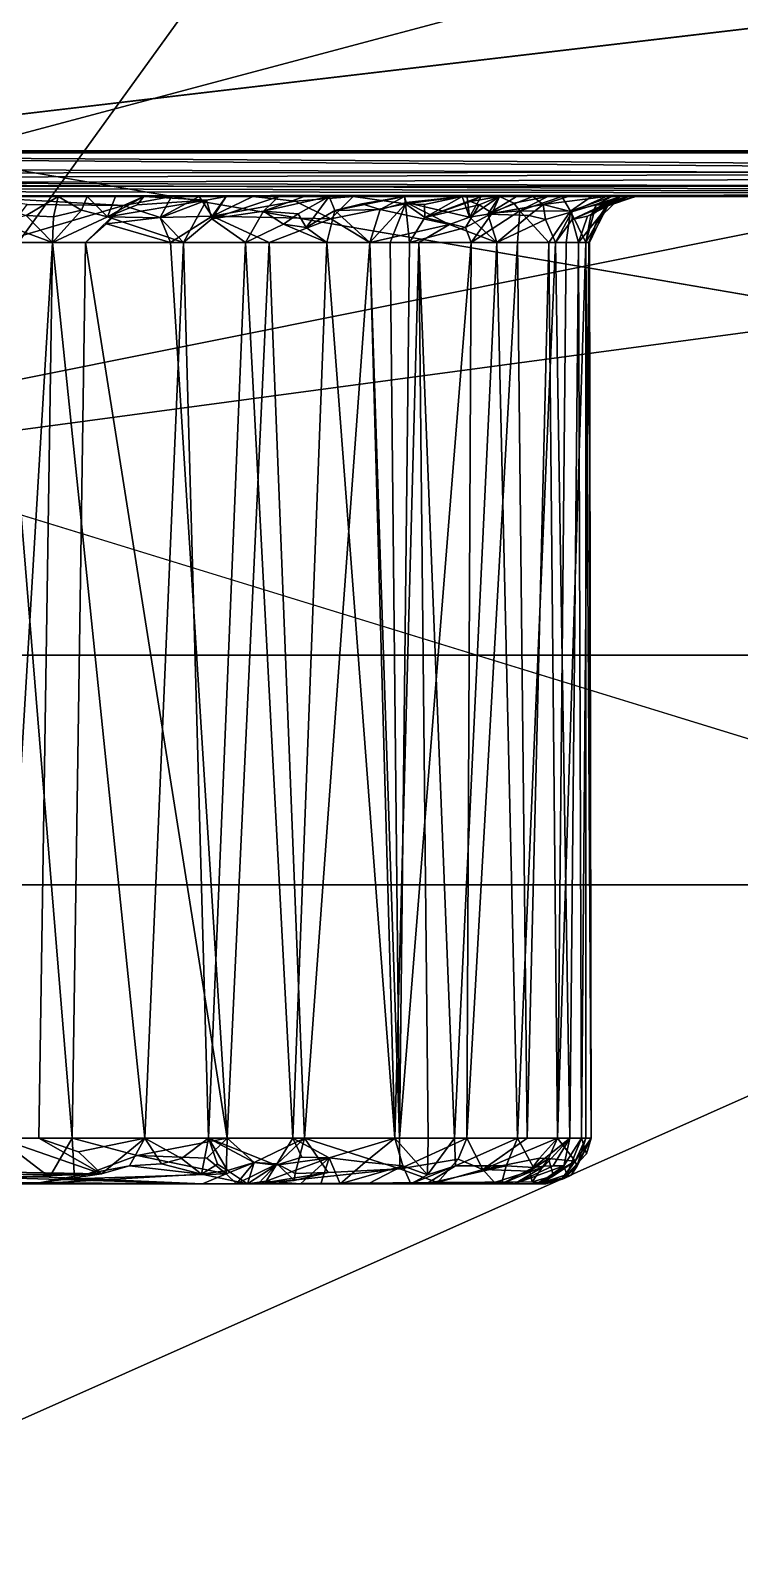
# Model space of a CAD drawing. Extents: x -30 to 83, y -53 to 60.
# Drawn here: x 16.06 to 19.15, y -10.93 to -4.28 of the extents above; entities that cross this region are included whole.
import ezdxf

# ---------------------------------------------------------------- set-up
doc = ezdxf.new("R2010")
doc.units = 0
doc.header["$MEASUREMENT"] = 0

msp = doc.modelspace()

# ---------------------------------------------------------------- linework, layer by layer
for points in [[(63.169998, -40), (-9.17, -40), (63.169998, 60)], [(-9.17, 60), (63.169998, 60), (-9.17, -40)], [(-7.187, 58, 2), (-7.187, -40, 2), (61.187, -40, 2)], [(61.187, 58, 2), (-7.187, 58, 2), (61.187, -40, 2)], [(2.69901, 1.776681, 54.30022), (25, 17.190451, 54.30022), (9.932811, -4.822289, 54.300491)], [(10.648721, -4.802359, 54.30022), (9.932811, -4.822289, 54.300491), (25, 17.190451, 54.30022)], [(25.00099, 1.776681, 54.30022), (10.648721, -4.802359, 54.30022), (25, 17.190451, 54.30022)], [(25.003, 1.777, 53.998001), (2.697, -0.973, 53.998001), (9.813, -4.804, 53.998001)], [(25.000391, 1.782931, 66.700218), (2.69901, 1.776681, 66.700218), (10.09194, -4.802359, 66.700218)], [(9.813, -4.804, 53.998001), (9.932, -4.824, 53.998001), (25.003, 1.777, 53.998001)], [(9.932, -4.824, 53.998001), (10.648, -4.804, 53.998001), (25.003, 1.777, 53.998001)], [(25.18186, 1.468151, 66.700218), (25.000391, 1.782931, 66.700218), (10.09194, -4.802359, 66.700218)], [(25.153999, 1.498, 53.998001), (25.003, 1.777, 53.998001), (10.648, -4.804, 53.998001)], [(25.00099, 1.776681, 54.30022), (25.152121, 1.498181, 54.30022), (10.648721, -4.802359, 54.30022)], [(25.18186, 1.468151, 66.700218), (10.09194, -4.802359, 66.700218), (25.109131, -0.734559, 66.700157)], [(25.153999, 1.498, 53.998001), (10.648, -4.804, 53.998001), (25.177, -0.679, 53.998001)], [(25.152121, 1.498181, 54.30022), (25.17527, -0.678509, 54.30022), (10.648721, -4.802359, 54.30022)], [(25.007999, -0.973, 53.998001), (25.177, -0.679, 53.998001), (10.648, -4.804, 53.998001)], [(25.00598, -0.972799, 54.3004), (10.648721, -4.802359, 54.30022), (25.17527, -0.678509, 54.30022)], [(25.03886, -0.842209, 66.700172), (25.109131, -0.734559, 66.700157), (10.09194, -4.802359, 66.700218)], [(25.00388, -0.972529, 66.700172), (25.03886, -0.842209, 66.700172), (10.09194, -4.802359, 66.700218)], [(10.09194, -4.802359, 66.700218), (25, -4.803139, 66.700218), (25.00388, -0.972529, 66.700172)], [(25.007999, -0.973, 53.998001), (10.648, -4.804, 53.998001), (25.002001, -4.804, 53.998001)], [(10.648721, -4.802359, 54.30022), (25.00598, -0.972799, 54.3004), (25, -4.803139, 54.30022)], [(-30, -1, 38), (30, -1, 38), (-30, -17, 38)], [(30, -17, 38), (-30, -17, 38), (30, -1, 38)], [(-30, -2.998, 52.002998), (30, -2.998, 52.002998), (-4.003, -6.998, 52.002998)], [(30, -2.998, 39.998001), (-30, -2.998, 39.998001), (-30, -15.003, 39.998001)], [(-30, -15.003, 39.998001), (30, -15.003, 39.998001), (30, -2.998, 39.998001)], [(30, -6.998, 52.002998), (-4.003, -6.998, 52.002998), (30, -2.998, 52.002998)], [(75, -3, 52), (5, -3, 52), (21.252998, -7.997999, 52)], [(5, -15, 40), (5, -3, 40), (75, -15, 40)], [(75, -3, 40), (75, -15, 40), (5, -3, 40)], [(9.998001, -7.997999, 52), (21.252998, -7.997999, 52), (5, -3, 52)], [(8.699983, -6.998, 54), (25.002001, -4.81112, 54), (11.79632, -4.81112, 54)], [(25.002001, -4.81112, 54), (8.699983, -6.998, 54), (30, -6.998, 54)], [(10.718921, -4.872589, 66.686813), (25, -4.909649, 66.667877), (10.09194, -4.802359, 66.700218)], [(25, -4.803139, 66.700218), (10.09194, -4.802359, 66.700218), (25, -4.909649, 66.667877)], [(10.648, -4.804, 53.998001), (11.79632, -4.81112, 54), (25.002001, -4.804, 53.998001)], [(25, -4.803139, 54.30022), (25, -4.891629, 54.325039), (10.648721, -4.802359, 54.30022)], [(10.92111, -4.902669, 54.327591), (10.648721, -4.802359, 54.30022), (25, -4.891629, 54.325039)], [(25.002001, -4.81112, 54), (25.002001, -4.804, 53.998001), (11.79632, -4.81112, 54)], [(10.91545, -4.955079, 66.628662), (25, -4.909649, 66.667877), (10.718921, -4.872589, 66.686813)], [(25, -4.960109, 66.621582), (25, -4.909649, 66.667877), (10.91545, -4.955079, 66.628662)], [(10.91827, -4.930999, 54.347172), (10.92111, -4.902669, 54.327591), (25, -4.891629, 54.325039)], [(25, -4.891629, 54.325039), (25, -4.970179, 54.393269), (10.91827, -4.930999, 54.347172)], [(10.912601, -4.975929, 66.590553), (25, -4.991959, 66.560593), (10.91545, -4.955079, 66.628662)], [(10.912601, -4.975929, 66.590553), (11.17979, -5.002289, 66.400269), (25, -4.991959, 66.560593)], [(25, -4.960109, 66.621582), (10.91545, -4.955079, 66.628662), (25, -4.991959, 66.560593)], [(25, -4.970179, 54.393269), (25, -4.993959, 54.44606), (10.91827, -4.930999, 54.347172)], [(10.91827, -4.930999, 54.347172), (25, -4.993959, 54.44606), (11.05017, -5.001629, 54.545769)], [(25, -5.002289, 54.49865), (11.05017, -5.001629, 54.545769), (25, -4.993959, 54.44606)], [(11.43394, -5.002299, 54.71442), (11.05017, -5.001629, 54.545769), (25, -5.002289, 54.49865)], [(11.17979, -5.002289, 66.400269), (12.16431, -5.002299, 65.8806), (25, -4.991959, 66.560593)], [(11.68321, -5.002299, 54.838909), (11.43394, -5.002299, 54.71442), (25, -5.002289, 54.49865)], [(25, -5.002289, 54.49865), (11.922271, -5.002739, 54.981918), (11.68321, -5.002299, 54.838909)], [(12.161981, -5.002509, 55.12347), (11.922271, -5.002739, 54.981918), (25, -5.002289, 54.49865)], [(12.161981, -5.002509, 55.12347), (25, -5.002289, 54.49865), (12.395241, -5.002299, 55.275742)], [(12.16431, -5.002299, 65.8806), (12.5072, -5.002299, 65.641792), (25, -4.991959, 66.560593)], [(12.395241, -5.002299, 55.275742), (25, -5.002289, 54.49865), (12.613641, -5.002739, 55.448681)], [(25, -5.002289, 66.501793), (25, -4.991959, 66.560593), (12.5072, -5.002299, 65.641792)], [(12.5072, -5.002299, 65.641792), (12.83286, -5.002509, 65.380203), (25, -5.002289, 66.501793)], [(12.613641, -5.002739, 55.448681), (25, -5.002289, 54.49865), (13.0443, -5.002299, 55.801601)], [(12.83286, -5.002509, 65.380203), (13.0443, -5.002299, 65.198837), (25, -5.002289, 66.501793)], [(13.0443, -5.002299, 65.198837), (13.241651, -5.002509, 65.002243), (25, -5.002289, 66.501793)], [(13.0443, -5.002299, 55.801601), (25, -5.002289, 54.49865), (13.42984, -5.002739, 56.203339)], [(13.241651, -5.002509, 65.002243), (13.61602, -5.002509, 64.590149), (25, -5.002289, 66.501793)], [(13.42984, -5.002739, 56.203339), (25, -5.002289, 54.49865), (13.78565, -5.002739, 56.631012)], [(25, -5.002289, 66.501793), (13.61602, -5.002509, 64.590149), (16.17853, -5.002289, 63.375412)], [(15.8, -5.002379, 63.395981), (16.17853, -5.002289, 63.375412), (13.61602, -5.002509, 64.590149)], [(13.78565, -5.002739, 56.631012), (25, -5.002289, 54.49865), (14.02598, -5.002739, 56.971882)], [(14.02598, -5.002739, 56.971882), (25, -5.002289, 54.49865), (14.11054, -5.002299, 57.083199)], [(15.8, -5.003439, 57.6185), (14.11054, -5.002299, 57.083199), (25, -5.002289, 54.49865)], [(25, -5.002289, 54.49865), (16.550581, -5.002289, 57.699039), (15.8, -5.003439, 57.6185)], [(15.8, -5.003439, 57.6185), (16.550581, -5.002289, 57.699039), (16.46216, -5.040599, 57.79517)], [(15.8, -5.002379, 63.395981), (16.038801, -5.083869, 63.229721), (16.17853, -5.002289, 63.375412)], [(16.46216, -5.040599, 57.79517), (16.043001, -5.036729, 57.722721), (15.8, -5.003439, 57.6185)], [(16.46216, -5.040599, 57.79517), (15.91777, -5.202229, 57.802792), (16.043001, -5.036729, 57.722721)], [(16.29751, -5.202229, 57.848251), (15.91777, -5.202229, 57.802792), (16.46216, -5.040599, 57.79517)], [(16.15724, -5.089469, 63.213711), (16.17853, -5.002289, 63.375412), (16.038801, -5.083869, 63.229721)], [(16.17853, -5.002289, 63.375412), (16.15724, -5.089469, 63.213711), (16.279079, -5.061199, 63.217239)], [(16.17853, -5.002289, 63.375412), (16.303581, -5.002289, 63.356159), (25, -5.002289, 66.501793)], [(16.279079, -5.061199, 63.217239), (16.303581, -5.002289, 63.356159), (16.17853, -5.002289, 63.375412)], [(16.279079, -5.061199, 63.217239), (16.39253, -5.089969, 63.17297), (16.303581, -5.002289, 63.356159)], [(16.388651, -5.120799, 57.84499), (16.29751, -5.202229, 57.848251), (16.46216, -5.040599, 57.79517)], [(25, -5.002289, 66.501793), (16.303581, -5.002289, 63.356159), (16.42767, -5.002289, 63.331482)], [(16.42767, -5.002289, 63.331482), (16.303581, -5.002289, 63.356159), (16.39253, -5.089969, 63.17297)], [(16.622511, -5.093479, 57.891552), (16.388651, -5.120799, 57.84499), (16.46216, -5.040599, 57.79517)], [(16.39253, -5.089969, 63.17297), (16.521721, -5.037319, 63.19371), (16.550581, -5.002289, 63.301399)], [(16.550581, -5.002289, 63.301399), (16.42767, -5.002289, 63.331482), (16.39253, -5.089969, 63.17297)], [(16.39253, -5.089969, 63.17297), (16.621641, -5.094079, 63.106129), (16.82353, -5.018059, 63.132401)], [(16.39253, -5.089969, 63.17297), (16.82353, -5.018059, 63.132401), (16.521721, -5.037319, 63.19371)], [(25, -5.002289, 66.501793), (16.42767, -5.002289, 63.331482), (16.550581, -5.002289, 63.301399)], [(16.46216, -5.040599, 57.79517), (16.67205, -5.002289, 57.73444), (16.622511, -5.093479, 57.891552)], [(16.67205, -5.002289, 57.73444), (16.46216, -5.040599, 57.79517), (16.550581, -5.002289, 57.699039)], [(16.521721, -5.037319, 63.19371), (16.82353, -5.018059, 63.132401), (16.550581, -5.002289, 63.301399)], [(16.550581, -5.002289, 63.301399), (16.909781, -5.002289, 63.17947), (25, -5.002289, 66.501793)], [(16.67205, -5.002289, 57.73444), (16.550581, -5.002289, 57.699039), (25, -5.002289, 54.49865)], [(16.909781, -5.002289, 63.17947), (16.550581, -5.002289, 63.301399), (16.82353, -5.018059, 63.132401)], [(16.621641, -5.094079, 63.106129), (16.72345, -5.202229, 63.037392), (16.82353, -5.018059, 63.132401)], [(16.791861, -5.002289, 57.775108), (16.849291, -5.086589, 57.967022), (16.622511, -5.093479, 57.891552)], [(16.791861, -5.002289, 57.775108), (16.622511, -5.093479, 57.891552), (16.67205, -5.002289, 57.73444)], [(16.791861, -5.002289, 57.775108), (16.67205, -5.002289, 57.73444), (25, -5.002289, 54.49865)], [(16.72345, -5.202229, 63.037392), (16.846741, -5.098569, 63.027279), (16.82353, -5.018059, 63.132401)], [(25, -5.002289, 54.49865), (16.909781, -5.002289, 57.820969), (16.791861, -5.002289, 57.775108)], [(16.791861, -5.002289, 57.775108), (16.909781, -5.002289, 57.820969), (16.849291, -5.086589, 57.967022)], [(16.82353, -5.018059, 63.132401), (16.846741, -5.098569, 63.027279), (16.909781, -5.002289, 63.17947)], [(17.073101, -5.065409, 62.945831), (17.139071, -5.002289, 63.072552), (16.846741, -5.098569, 63.027279)], [(17.139071, -5.002289, 63.072552), (16.909781, -5.002289, 63.17947), (16.846741, -5.098569, 63.027279)], [(17.025591, -5.002289, 57.871929), (17.21047, -5.022659, 58.05722), (16.849291, -5.086589, 57.967022)], [(17.025591, -5.002289, 57.871929), (16.849291, -5.086589, 57.967022), (16.909781, -5.002289, 57.820969)], [(17.21047, -5.022659, 58.05722), (17.36648, -5.098249, 58.263062), (16.849291, -5.086589, 57.967022)], [(17.025591, -5.002289, 57.871929), (16.909781, -5.002289, 57.820969), (25, -5.002289, 54.49865)], [(16.909781, -5.002289, 63.17947), (17.139071, -5.002289, 63.072552), (25, -5.002289, 66.501793)], [(25, -5.002289, 54.49865), (17.463371, -5.002289, 58.12468), (17.025591, -5.002289, 57.871929)], [(17.025591, -5.002289, 57.871929), (17.463371, -5.002289, 58.12468), (17.21047, -5.022659, 58.05722)], [(17.35817, -5.002289, 62.94606), (17.25, -5.002289, 63.011688), (17.073101, -5.065409, 62.945831)], [(17.073101, -5.065409, 62.945831), (17.223381, -5.076619, 62.845879), (17.35817, -5.002289, 62.94606)], [(17.139071, -5.002289, 63.072552), (17.073101, -5.065409, 62.945831), (17.25, -5.002289, 63.011688)], [(25, -5.002289, 66.501793), (17.139071, -5.002289, 63.072552), (17.25, -5.002289, 63.011688)], [(17.21047, -5.022659, 58.05722), (17.463371, -5.002289, 58.12468), (17.36648, -5.098249, 58.263062)], [(17.223381, -5.076619, 62.845879), (17.257931, -5.136379, 62.788712), (17.35817, -5.002289, 62.94606)], [(17.25, -5.002289, 63.011688), (17.35817, -5.002289, 62.94606), (25, -5.002289, 66.501793)], [(17.38311, -5.062349, 62.761131), (17.35817, -5.002289, 62.94606), (17.257931, -5.136379, 62.788712)], [(25, -5.002289, 66.501793), (17.35817, -5.002289, 62.94606), (17.686981, -5.002289, 62.699841)], [(17.35817, -5.002289, 62.94606), (17.38311, -5.062349, 62.761131), (17.686981, -5.002289, 62.699841)], [(17.36648, -5.098249, 58.263062), (17.463371, -5.002289, 58.12468), (17.6917, -5.033829, 58.435791)], [(17.6917, -5.033829, 58.435791), (17.53553, -5.202229, 58.4319), (17.36648, -5.098249, 58.263062)], [(17.50086, -5.034069, 62.716831), (17.686981, -5.002289, 62.699841), (17.38311, -5.062349, 62.761131)], [(17.38311, -5.062349, 62.761131), (17.58024, -5.058279, 62.62183), (17.50086, -5.034069, 62.716831)], [(25, -5.002289, 54.49865), (17.686981, -5.002289, 58.300602), (17.463371, -5.002289, 58.12468)], [(17.6917, -5.033829, 58.435791), (17.463371, -5.002289, 58.12468), (17.686981, -5.002289, 58.300602)], [(17.58024, -5.058279, 62.62183), (17.686981, -5.002289, 62.699841), (17.50086, -5.034069, 62.716831)], [(17.6917, -5.033829, 58.435791), (17.62409, -5.202229, 58.509571), (17.53553, -5.202229, 58.4319)], [(17.58024, -5.058279, 62.62183), (17.693611, -5.028469, 62.56673), (17.686981, -5.002289, 62.699841)], [(17.58024, -5.058279, 62.62183), (17.88307, -5.122879, 62.248119), (17.693611, -5.028469, 62.56673)], [(17.62409, -5.202229, 58.509571), (17.6917, -5.033829, 58.435791), (17.70919, -5.202229, 58.59103)], [(25, -5.002289, 66.501793), (17.686981, -5.002289, 62.699841), (17.938101, -5.002289, 62.459431)], [(25, -5.002289, 54.49865), (17.938101, -5.002289, 58.541012), (17.686981, -5.002289, 58.300602)], [(17.686981, -5.002289, 62.699841), (17.693611, -5.028469, 62.56673), (17.938101, -5.002289, 62.459431)], [(17.938101, -5.002289, 58.541012), (17.6917, -5.033829, 58.435791), (17.686981, -5.002289, 58.300602)], [(17.938101, -5.002289, 58.541012), (17.77474, -5.036009, 58.525478), (17.6917, -5.033829, 58.435791)], [(17.775171, -5.093219, 58.609341), (17.70919, -5.202229, 58.59103), (17.6917, -5.033829, 58.435791)], [(17.77474, -5.036009, 58.525478), (17.775171, -5.093219, 58.609341), (17.6917, -5.033829, 58.435791)], [(17.938101, -5.002289, 62.459431), (17.693611, -5.028469, 62.56673), (17.970701, -5.091439, 62.165859)], [(17.693611, -5.028469, 62.56673), (17.88307, -5.122879, 62.248119), (17.970701, -5.091439, 62.165859)], [(17.775171, -5.093219, 58.609341), (17.77474, -5.036009, 58.525478), (17.938101, -5.002289, 58.541012)], [(17.938101, -5.002289, 58.541012), (18.02153, -5.002289, 58.636139), (17.775171, -5.093219, 58.609341)], [(17.975121, -5.022759, 58.715302), (17.775171, -5.093219, 58.609341), (18.02153, -5.002289, 58.636139)], [(18.01227, -5.037319, 58.802681), (17.775171, -5.093219, 58.609341), (17.975121, -5.022759, 58.715302)], [(17.952721, -5.136379, 58.848381), (17.775171, -5.093219, 58.609341), (18.01227, -5.037319, 58.802681)], [(17.938101, -5.002289, 62.459431), (18.02153, -5.002289, 62.3643), (25, -5.002289, 66.501793)], [(18.02153, -5.002289, 58.636139), (17.938101, -5.002289, 58.541012), (25, -5.002289, 54.49865)], [(17.970701, -5.091439, 62.165859), (17.96072, -5.003909, 62.395119), (17.938101, -5.002289, 62.459431)], [(17.938101, -5.002289, 62.459431), (17.96072, -5.003909, 62.395119), (18.02153, -5.002289, 62.3643)], [(18.01227, -5.037319, 58.802681), (18.06856, -5.073709, 58.948261), (17.952721, -5.136379, 58.848381)], [(17.96072, -5.003909, 62.395119), (17.970701, -5.091439, 62.165859), (18.02153, -5.002289, 62.3643)], [(17.970701, -5.091439, 62.165859), (18.049431, -5.078019, 62.075279), (18.100719, -5.002289, 62.265629)], [(18.100719, -5.002289, 62.265629), (18.02153, -5.002289, 62.3643), (17.970701, -5.091439, 62.165859)], [(17.975121, -5.022759, 58.715302), (18.100719, -5.002289, 58.73481), (18.01227, -5.037319, 58.802681)], [(18.100719, -5.002289, 58.73481), (17.975121, -5.022759, 58.715302), (18.02153, -5.002289, 58.636139)], [(18.100719, -5.002289, 58.73481), (18.06856, -5.073709, 58.948261), (18.01227, -5.037319, 58.802681)], [(25, -5.002289, 54.49865), (18.100719, -5.002289, 58.73481), (18.02153, -5.002289, 58.636139)], [(25, -5.002289, 66.501793), (18.02153, -5.002289, 62.3643), (18.100719, -5.002289, 62.265629)], [(18.049431, -5.078019, 62.075279), (18.290791, -5.036639, 61.76289), (18.245831, -5.002289, 62.058392)], [(18.245831, -5.002289, 62.058392), (18.175541, -5.002289, 62.163589), (18.049431, -5.078019, 62.075279)], [(18.049431, -5.078019, 62.075279), (18.175541, -5.002289, 62.163589), (18.100719, -5.002289, 62.265629)], [(18.290791, -5.036639, 61.76289), (18.049431, -5.078019, 62.075279), (18.230341, -5.083869, 61.765381)], [(18.06856, -5.073709, 58.948261), (18.100719, -5.002289, 58.73481), (18.16394, -5.030719, 58.994228)], [(18.16394, -5.030719, 58.994228), (18.18932, -5.064149, 59.120739), (18.06856, -5.073709, 58.948261)], [(25, -5.002289, 66.501793), (18.100719, -5.002289, 62.265629), (18.175541, -5.002289, 62.163589)], [(18.31147, -5.002289, 59.05022), (18.100719, -5.002289, 58.73481), (25, -5.002289, 54.49865)], [(18.31147, -5.002289, 59.05022), (18.16394, -5.030719, 58.994228), (18.100719, -5.002289, 58.73481)], [(18.18932, -5.064149, 59.120739), (18.16394, -5.030719, 58.994228), (18.31147, -5.002289, 59.05022)], [(18.245831, -5.002289, 62.058392), (25, -5.002289, 66.501793), (18.175541, -5.002289, 62.163589)], [(18.37233, -5.002289, 59.161152), (18.41024, -5.065379, 59.614231), (18.18932, -5.064149, 59.120739)], [(18.37233, -5.002289, 59.161152), (18.18932, -5.064149, 59.120739), (18.31147, -5.002289, 59.05022)], [(18.30113, -5.101579, 61.60062), (18.290791, -5.036639, 61.76289), (18.230341, -5.083869, 61.765381)], [(18.245831, -5.002289, 62.058392), (18.400311, -5.002289, 61.782551), (25, -5.002289, 66.501793)], [(18.245831, -5.002289, 62.058392), (18.290791, -5.036639, 61.76289), (18.400311, -5.002289, 61.782551)], [(18.41601, -5.068799, 61.356491), (18.565781, -5.002289, 61.372269), (18.290791, -5.036639, 61.76289)], [(18.400311, -5.002289, 61.782551), (18.290791, -5.036639, 61.76289), (18.565781, -5.002289, 61.372269)], [(18.30113, -5.101579, 61.60062), (18.41601, -5.068799, 61.356491), (18.290791, -5.036639, 61.76289)], [(18.37233, -5.002289, 59.161152), (18.31147, -5.002289, 59.05022), (25, -5.002289, 54.49865)], [(25, -5.002289, 54.49865), (18.50218, -5.002289, 59.449402), (18.37233, -5.002289, 59.161152)], [(18.37233, -5.002289, 59.161152), (18.50218, -5.002289, 59.449402), (18.41024, -5.065379, 59.614231)], [(25, -5.002289, 66.501793), (18.400311, -5.002289, 61.782551), (18.565781, -5.002289, 61.372269)], [(18.522409, -5.037319, 59.896679), (18.41024, -5.065379, 59.614231), (18.591, -5.002289, 59.719631)], [(18.591, -5.002289, 59.719631), (18.41024, -5.065379, 59.614231), (18.50218, -5.002289, 59.449402)], [(18.41024, -5.065379, 59.614231), (18.522409, -5.037319, 59.896679), (18.4769, -5.202229, 60.1478)], [(18.418041, -5.101109, 61.26326), (18.63126, -5.002289, 61.127892), (18.41601, -5.068799, 61.356491)], [(18.565781, -5.002289, 61.372269), (18.41601, -5.068799, 61.356491), (18.63126, -5.002289, 61.127892)], [(18.418041, -5.101109, 61.26326), (18.485111, -5.087889, 61.034519), (18.655941, -5.002289, 61.003799)], [(18.63126, -5.002289, 61.127892), (18.418041, -5.101109, 61.26326), (18.655941, -5.002289, 61.003799)], [(18.485111, -5.087889, 61.034519), (18.444971, -5.202229, 61.02634), (18.57373, -5.042309, 60.742889)], [(18.444971, -5.202229, 61.02634), (18.489731, -5.202229, 60.735538), (18.57373, -5.042309, 60.742889)], [(18.49358, -5.202229, 60.323669), (18.4769, -5.202229, 60.1478), (18.57238, -5.033789, 60.135231)], [(18.4769, -5.202229, 60.1478), (18.498301, -5.083869, 60.024441), (18.57238, -5.033789, 60.135231)], [(18.4769, -5.202229, 60.1478), (18.522409, -5.037319, 59.896679), (18.498301, -5.083869, 60.024441)], [(18.57373, -5.042309, 60.742889), (18.655941, -5.002289, 61.003799), (18.485111, -5.087889, 61.034519)], [(18.57373, -5.042309, 60.742889), (18.489731, -5.202229, 60.735538), (18.52725, -5.105229, 60.559891)], [(18.49358, -5.202229, 60.323669), (18.57238, -5.033789, 60.135231), (18.52725, -5.105229, 60.559891)], [(18.57238, -5.033789, 60.135231), (18.498301, -5.083869, 60.024441), (18.54615, -5.037319, 60.015999)], [(18.54615, -5.037319, 60.015999), (18.498301, -5.083869, 60.024441), (18.522409, -5.037319, 59.896679)], [(18.591, -5.002289, 59.719631), (18.50218, -5.002289, 59.449402), (25, -5.002289, 54.49865)], [(18.591, -5.002289, 59.719631), (18.665571, -5.002289, 60.05917), (18.522409, -5.037319, 59.896679)], [(18.54615, -5.037319, 60.015999), (18.522409, -5.037319, 59.896679), (18.665571, -5.002289, 60.05917)], [(18.606001, -5.026839, 60.5923), (18.52725, -5.105229, 60.559891), (18.57238, -5.033789, 60.135231)], [(18.606001, -5.026839, 60.5923), (18.57373, -5.042309, 60.742889), (18.52725, -5.105229, 60.559891)], [(18.54615, -5.037319, 60.015999), (18.665571, -5.002289, 60.05917), (18.57238, -5.033789, 60.135231)], [(25, -5.002289, 66.501793), (18.565781, -5.002289, 61.372269), (18.63126, -5.002289, 61.127892)], [(18.57238, -5.033789, 60.135231), (18.69655, -5.002289, 60.405411), (18.606001, -5.026839, 60.5923)], [(18.665571, -5.002289, 60.05917), (18.69655, -5.002289, 60.405411), (18.57238, -5.033789, 60.135231)], [(18.6931, -5.002289, 60.689838), (18.655941, -5.002289, 61.003799), (18.57373, -5.042309, 60.742889)], [(18.606001, -5.026839, 60.5923), (18.6931, -5.002289, 60.689838), (18.57373, -5.042309, 60.742889)], [(18.665571, -5.002289, 60.05917), (18.591, -5.002289, 59.719631), (25, -5.002289, 54.49865)], [(18.6931, -5.002289, 60.689838), (18.606001, -5.026839, 60.5923), (18.69655, -5.002289, 60.405411)], [(18.63126, -5.002289, 61.127892), (18.655941, -5.002289, 61.003799), (25, -5.002289, 66.501793)], [(18.655941, -5.002289, 61.003799), (18.6931, -5.002289, 60.689838), (25, -5.002289, 66.501793)], [(18.665571, -5.002289, 60.05917), (25, -5.002289, 54.49865), (18.69655, -5.002289, 60.405411)], [(18.6931, -5.002289, 60.689838), (18.69655, -5.002289, 60.405411), (25, -5.002289, 66.501793)], [(25, -5.002289, 54.49865), (25, -5.002289, 66.501793), (18.69655, -5.002289, 60.405411)], [(15.91777, -5.202229, 63.197651), (16.15242, -5.202229, 63.17712), (15.918811, -5.115839, 63.221432)], [(16.038801, -5.083869, 63.229721), (15.918811, -5.115839, 63.221432), (16.15242, -5.202229, 63.17712)], [(16.15242, -5.202229, 63.17712), (16.15724, -5.089469, 63.213711), (16.038801, -5.083869, 63.229721)], [(16.39253, -5.089969, 63.17297), (16.279079, -5.061199, 63.217239), (16.15242, -5.202229, 63.17712)], [(16.15724, -5.089469, 63.213711), (16.15242, -5.202229, 63.17712), (16.279079, -5.061199, 63.217239)], [(16.15242, -5.202229, 63.17712), (16.72345, -5.202229, 63.037392), (16.39253, -5.089969, 63.17297)], [(16.29751, -5.202229, 57.848251), (16.388651, -5.120799, 57.84499), (16.666851, -5.202229, 57.946548)], [(16.622511, -5.093479, 57.891552), (16.666851, -5.202229, 57.946548), (16.388651, -5.120799, 57.84499)], [(16.39253, -5.089969, 63.17297), (16.72345, -5.202229, 63.037392), (16.621641, -5.094079, 63.106129)], [(16.622511, -5.093479, 57.891552), (16.849291, -5.086589, 57.967022), (16.666851, -5.202229, 57.946548)], [(16.849291, -5.086589, 57.967022), (17.09712, -5.202229, 58.135872), (16.666851, -5.202229, 57.946548)], [(16.72345, -5.202229, 63.037392), (16.9939, -5.202229, 62.9212), (16.846741, -5.098569, 63.027279)], [(16.9939, -5.202229, 62.9212), (17.073101, -5.065409, 62.945831), (16.846741, -5.098569, 63.027279)], [(17.09712, -5.202229, 58.135872), (16.849291, -5.086589, 57.967022), (17.36648, -5.098249, 58.263062)], [(16.9939, -5.202229, 62.9212), (17.15922, -5.122509, 62.854462), (17.073101, -5.065409, 62.945831)], [(17.073101, -5.065409, 62.945831), (17.15922, -5.122509, 62.854462), (17.223381, -5.076619, 62.845879)], [(17.36648, -5.098249, 58.263062), (17.53553, -5.202229, 58.4319), (17.09712, -5.202229, 58.135872)], [(17.257931, -5.136379, 62.788712), (17.223381, -5.076619, 62.845879), (17.15922, -5.122509, 62.854462)], [(17.34866, -5.202229, 62.711929), (17.38311, -5.062349, 62.761131), (17.257931, -5.136379, 62.788712)], [(17.34866, -5.202229, 62.711929), (17.53553, -5.202229, 62.568539), (17.38311, -5.062349, 62.761131)], [(17.58024, -5.058279, 62.62183), (17.38311, -5.062349, 62.761131), (17.53553, -5.202229, 62.568539)], [(17.53553, -5.202229, 62.568539), (17.88307, -5.122879, 62.248119), (17.58024, -5.058279, 62.62183)], [(17.952721, -5.136379, 58.848381), (17.70919, -5.202229, 58.59103), (17.775171, -5.093219, 58.609341)], [(17.970701, -5.091439, 62.165859), (17.88307, -5.122879, 62.248119), (18.08975, -5.202229, 61.915329)], [(18.06856, -5.073709, 58.948261), (17.976881, -5.202229, 58.90406), (17.952721, -5.136379, 58.848381)], [(18.049431, -5.078019, 62.075279), (17.970701, -5.091439, 62.165859), (18.08975, -5.202229, 61.915329)], [(18.179621, -5.202229, 59.228271), (17.976881, -5.202229, 58.90406), (18.18932, -5.064149, 59.120739)], [(18.06856, -5.073709, 58.948261), (18.18932, -5.064149, 59.120739), (17.976881, -5.202229, 58.90406)], [(18.049431, -5.078019, 62.075279), (18.08975, -5.202229, 61.915329), (18.230341, -5.083869, 61.765381)], [(18.30113, -5.101579, 61.60062), (18.230341, -5.083869, 61.765381), (18.08975, -5.202229, 61.915329)], [(18.30113, -5.101579, 61.60062), (18.08975, -5.202229, 61.915329), (18.34543, -5.202229, 61.395351)], [(18.179621, -5.202229, 59.228271), (18.18932, -5.064149, 59.120739), (18.315821, -5.202229, 59.52187)], [(18.41024, -5.065379, 59.614231), (18.315821, -5.202229, 59.52187), (18.18932, -5.064149, 59.120739)], [(18.34543, -5.202229, 61.395351), (18.41601, -5.068799, 61.356491), (18.30113, -5.101579, 61.60062)], [(18.315821, -5.202229, 59.52187), (18.41024, -5.065379, 59.614231), (18.39152, -5.202229, 59.744862)], [(18.418041, -5.101109, 61.26326), (18.41601, -5.068799, 61.356491), (18.34543, -5.202229, 61.395351)], [(18.444971, -5.202229, 61.02634), (18.418041, -5.101109, 61.26326), (18.34543, -5.202229, 61.395351)], [(18.4769, -5.202229, 60.1478), (18.39152, -5.202229, 59.744862), (18.41024, -5.065379, 59.614231)], [(18.444971, -5.202229, 61.02634), (18.485111, -5.087889, 61.034519), (18.418041, -5.101109, 61.26326)], [(18.489731, -5.202229, 60.735538), (18.49358, -5.202229, 60.323669), (18.52725, -5.105229, 60.559891)], [(17.34866, -5.202229, 62.711929), (17.15922, -5.122509, 62.854462), (16.9939, -5.202229, 62.9212)], [(17.34866, -5.202229, 62.711929), (17.257931, -5.136379, 62.788712), (17.15922, -5.122509, 62.854462)], [(17.53553, -5.202229, 62.568539), (17.74992, -5.202229, 62.366859), (17.88307, -5.122879, 62.248119)], [(17.976881, -5.202229, 58.90406), (17.70919, -5.202229, 58.59103), (17.952721, -5.136379, 58.848381)], [(17.74992, -5.202229, 62.366859), (18.08975, -5.202229, 61.915329), (17.88307, -5.122879, 62.248119)], [(16.29751, -5.202229, 57.848251), (16.239521, -9.100949, 57.83802), (15.91777, -5.202229, 57.802792)], [(15.91777, -9.100949, 57.802792), (15.91777, -5.202229, 57.802792), (16.239521, -9.100949, 57.83802)], [(15.91777, -5.202229, 63.197651), (15.91777, -9.100949, 63.197651), (16.15242, -5.202229, 63.17712)], [(16.09387, -9.100949, 63.183529), (16.15242, -5.202229, 63.17712), (15.91777, -9.100949, 63.197651)], [(16.09387, -9.100949, 63.183529), (16.555361, -9.100949, 63.09174), (16.15242, -5.202229, 63.17712)], [(16.72345, -5.202229, 63.037392), (16.15242, -5.202229, 63.17712), (16.555361, -9.100949, 63.09174)], [(16.239521, -9.100949, 57.83802), (16.29751, -5.202229, 57.848251), (16.91357, -9.100949, 58.042492)], [(16.666851, -5.202229, 57.946548), (16.91357, -9.100949, 58.042492), (16.29751, -5.202229, 57.848251)], [(16.83325, -9.100949, 62.99469), (16.72345, -5.202229, 63.037392), (16.555361, -9.100949, 63.09174)], [(16.666851, -5.202229, 57.946548), (17.09712, -5.202229, 58.135872), (16.91357, -9.100949, 58.042492)], [(16.72345, -5.202229, 63.037392), (16.83325, -9.100949, 62.99469), (16.9939, -5.202229, 62.9212)], [(17.20035, -9.100949, 62.80793), (16.9939, -5.202229, 62.9212), (16.83325, -9.100949, 62.99469)], [(16.91357, -9.100949, 58.042492), (17.09712, -5.202229, 58.135872), (17.25071, -9.100949, 58.223061)], [(17.34866, -5.202229, 62.711929), (16.9939, -5.202229, 62.9212), (17.20035, -9.100949, 62.80793)], [(17.09712, -5.202229, 58.135872), (17.53553, -5.202229, 58.4319), (17.25071, -9.100949, 58.223061)], [(17.644501, -9.100949, 62.469559), (17.34866, -5.202229, 62.711929), (17.20035, -9.100949, 62.80793)], [(17.25071, -9.100949, 58.223061), (17.53553, -5.202229, 58.4319), (17.66486, -9.100949, 58.552158)], [(17.34866, -5.202229, 62.711929), (17.644501, -9.100949, 62.469559), (17.53553, -5.202229, 62.568539)], [(17.53553, -5.202229, 58.4319), (17.62409, -5.202229, 58.509571), (17.66486, -9.100949, 58.552158)], [(17.74992, -5.202229, 62.366859), (17.53553, -5.202229, 62.568539), (17.644501, -9.100949, 62.469559)], [(17.62409, -5.202229, 58.509571), (17.70919, -5.202229, 58.59103), (17.66486, -9.100949, 58.552158)], [(17.790651, -9.100949, 62.32431), (17.74992, -5.202229, 62.366859), (17.644501, -9.100949, 62.469559)], [(17.70919, -5.202229, 58.59103), (17.976881, -5.202229, 58.90406), (17.66486, -9.100949, 58.552158)], [(17.95845, -9.100949, 58.8811), (17.66486, -9.100949, 58.552158), (17.976881, -5.202229, 58.90406)], [(18.08975, -5.202229, 61.915329), (17.74992, -5.202229, 62.366859), (17.90519, -9.100949, 62.189812)], [(17.90519, -9.100949, 62.189812), (17.74992, -5.202229, 62.366859), (17.790651, -9.100949, 62.32431)], [(18.179621, -9.100949, 61.772171), (18.08975, -5.202229, 61.915329), (17.90519, -9.100949, 62.189812)], [(17.976881, -5.202229, 58.90406), (18.179621, -5.202229, 59.228271), (17.95845, -9.100949, 58.8811)], [(17.95845, -9.100949, 58.8811), (18.179621, -5.202229, 59.228271), (18.22098, -9.100949, 59.30632)], [(18.08975, -5.202229, 61.915329), (18.179621, -9.100949, 61.772171), (18.34543, -5.202229, 61.395351)], [(18.179621, -5.202229, 59.228271), (18.315821, -5.202229, 59.52187), (18.22098, -9.100949, 59.30632)], [(18.408001, -9.100949, 61.199032), (18.34543, -5.202229, 61.395351), (18.179621, -9.100949, 61.772171)], [(18.22098, -9.100949, 59.30632), (18.315821, -5.202229, 59.52187), (18.35367, -9.100949, 59.633369)], [(18.39152, -5.202229, 59.744862), (18.35367, -9.100949, 59.633369), (18.315821, -5.202229, 59.52187)], [(18.444971, -5.202229, 61.02634), (18.34543, -5.202229, 61.395351), (18.408001, -9.100949, 61.199032)], [(18.39152, -5.202229, 59.744862), (18.4769, -5.202229, 60.1478), (18.35367, -9.100949, 59.633369)], [(18.35367, -9.100949, 59.633369), (18.4769, -5.202229, 60.1478), (18.4769, -9.100949, 60.1478)], [(18.458981, -9.100949, 60.96907), (18.444971, -5.202229, 61.02634), (18.408001, -9.100949, 61.199032)], [(18.444971, -5.202229, 61.02634), (18.458981, -9.100949, 60.96907), (18.489731, -5.202229, 60.735538)], [(18.5, -9.100949, 60.500221), (18.489731, -5.202229, 60.735538), (18.458981, -9.100949, 60.96907)], [(18.49358, -5.202229, 60.323669), (18.5, -9.100949, 60.500221), (18.4769, -5.202229, 60.1478)], [(18.4769, -9.100949, 60.1478), (18.4769, -5.202229, 60.1478), (18.5, -9.100949, 60.500221)], [(18.49358, -5.202229, 60.323669), (18.489731, -5.202229, 60.735538), (18.5, -9.100949, 60.500221)], [(30, -6.998, 52.002998), (8.682707, -6.998, 53.999458), (-4.003, -6.998, 52.002998)], [(8.682707, -6.998, 53.999458), (30, -6.998, 52.002998), (8.699983, -6.998, 54)], [(30, -6.998, 52.002998), (30, -6.998, 54), (8.699983, -6.998, 54)], [(9.998001, -7.997999, 52), (9.998001, -7.997999, 41.998001), (21.252998, -7.997999, 41.998001)], [(9.998001, -7.997999, 52), (21.252998, -7.997999, 41.998001), (21.252998, -7.997999, 52)], [(9.998001, -13.003, 41.998001), (21.252998, -13.003, 41.998001), (21.252998, -7.997999, 41.998001)], [(9.998001, -13.003, 41.998001), (21.252998, -7.997999, 41.998001), (9.998001, -7.997999, 41.998001)], [(15.91777, -9.100949, 63.197651), (14.40526, -9.222549, 63.158741), (16.36693, -9.256419, 63.057461)], [(15.8, -9.269409, 57.89286), (15.91777, -9.100949, 57.802792), (16.13953, -9.271959, 57.92123)], [(16.239521, -9.100949, 57.83802), (16.13953, -9.271959, 57.92123), (15.91777, -9.100949, 57.802792)], [(16.09387, -9.100949, 63.183529), (15.91777, -9.100949, 63.197651), (16.36693, -9.256419, 63.057461)], [(16.09387, -9.100949, 63.183529), (16.36693, -9.256419, 63.057461), (16.26709, -9.160789, 63.149189)], [(16.555361, -9.100949, 63.09174), (16.09387, -9.100949, 63.183529), (16.26709, -9.160789, 63.149189)], [(16.239521, -9.100949, 57.83802), (16.248991, -9.279229, 57.95388), (16.13953, -9.271959, 57.92123)], [(16.52136, -9.176759, 57.920361), (16.248991, -9.279229, 57.95388), (16.239521, -9.100949, 57.83802)], [(16.239521, -9.100949, 57.83802), (16.91357, -9.100949, 58.042492), (16.52136, -9.176759, 57.920361)], [(16.26709, -9.160789, 63.149189), (16.36693, -9.256419, 63.057461), (16.555361, -9.100949, 63.09174)], [(16.555361, -9.100949, 63.09174), (16.36693, -9.256419, 63.057461), (16.488081, -9.222549, 63.06815)], [(16.555361, -9.100949, 63.09174), (16.488081, -9.222549, 63.06815), (16.627941, -9.213479, 63.03046)], [(16.52136, -9.176759, 57.920361), (16.91357, -9.100949, 58.042492), (16.825171, -9.189149, 58.025242)], [(16.555361, -9.100949, 63.09174), (16.627941, -9.213479, 63.03046), (16.71566, -9.190749, 63.01598)], [(16.83325, -9.100949, 62.99469), (16.555361, -9.100949, 63.09174), (16.71566, -9.190749, 63.01598)], [(16.71566, -9.190749, 63.01598), (16.80308, -9.25882, 62.921871), (16.83325, -9.100949, 62.99469)], [(16.87257, -9.215409, 62.93755), (16.83325, -9.100949, 62.99469), (16.80308, -9.25882, 62.921871)], [(16.91357, -9.100949, 58.042492), (16.909311, -9.256469, 58.1213), (16.825171, -9.189149, 58.025242)], [(17.03159, -9.207459, 62.866089), (16.83325, -9.100949, 62.99469), (16.9153, -9.24297, 62.891991)], [(16.87257, -9.215409, 62.93755), (16.9153, -9.24297, 62.891991), (16.83325, -9.100949, 62.99469)], [(17.20035, -9.100949, 62.80793), (16.83325, -9.100949, 62.99469), (17.12826, -9.219559, 62.800831)], [(17.03159, -9.207459, 62.866089), (17.12826, -9.219559, 62.800831), (16.83325, -9.100949, 62.99469)], [(17.03159, -9.207459, 58.13435), (16.909311, -9.256469, 58.1213), (16.91357, -9.100949, 58.042492)], [(17.25071, -9.100949, 58.223061), (17.03159, -9.207459, 58.13435), (16.91357, -9.100949, 58.042492)], [(17.25071, -9.100949, 58.223061), (17.1318, -9.21281, 58.19347), (17.03159, -9.207459, 58.13435)], [(17.12826, -9.219559, 62.800831), (17.239721, -9.184639, 62.76012), (17.20035, -9.100949, 62.80793)], [(17.211121, -9.254859, 58.285198), (17.1318, -9.21281, 58.19347), (17.25071, -9.100949, 58.223061)], [(17.239721, -9.184639, 62.76012), (17.35873, -9.186659, 62.675381), (17.20035, -9.100949, 62.80793)], [(17.644501, -9.100949, 62.469559), (17.20035, -9.100949, 62.80793), (17.35873, -9.186659, 62.675381)], [(17.211121, -9.254859, 58.285198), (17.25071, -9.100949, 58.223061), (17.35404, -9.250969, 58.380772)], [(17.35404, -9.250969, 58.380772), (17.25071, -9.100949, 58.223061), (17.66703, -9.235279, 58.632118)], [(17.66703, -9.235279, 58.632118), (17.25071, -9.100949, 58.223061), (17.66486, -9.100949, 58.552158)], [(17.35873, -9.186659, 62.675381), (17.515409, -9.205849, 62.544571), (17.644501, -9.100949, 62.469559)], [(17.515409, -9.205849, 62.544571), (17.679861, -9.222549, 62.380081), (17.644501, -9.100949, 62.469559)], [(17.644501, -9.100949, 62.469559), (17.679861, -9.222549, 62.380081), (17.78709, -9.260809, 62.204899)], [(17.78709, -9.260809, 62.204899), (17.790651, -9.100949, 62.32431), (17.644501, -9.100949, 62.469559)], [(17.95845, -9.100949, 58.8811), (17.66703, -9.235279, 58.632118), (17.66486, -9.100949, 58.552158)], [(17.95845, -9.100949, 58.8811), (17.920401, -9.193269, 58.87318), (17.66703, -9.235279, 58.632118)], [(17.78709, -9.260809, 62.204899), (17.90867, -9.222079, 62.118259), (17.90519, -9.100949, 62.189812)], [(17.78709, -9.260809, 62.204899), (17.90519, -9.100949, 62.189812), (17.790651, -9.100949, 62.32431)], [(17.90867, -9.222079, 62.118259), (18.179621, -9.100949, 61.772171), (17.90519, -9.100949, 62.189812)], [(18.179621, -9.100949, 61.772171), (17.90867, -9.222079, 62.118259), (18.129301, -9.22162, 61.777851)], [(17.95845, -9.100949, 58.8811), (18.028961, -9.237669, 59.080212), (17.920401, -9.193269, 58.87318)], [(17.95845, -9.100949, 58.8811), (18.22098, -9.100949, 59.30632), (18.028961, -9.237669, 59.080212)], [(18.274981, -9.189149, 59.475052), (18.028961, -9.237669, 59.080212), (18.35367, -9.100949, 59.633369)], [(18.028961, -9.237669, 59.080212), (18.22098, -9.100949, 59.30632), (18.35367, -9.100949, 59.633369)], [(18.179621, -9.100949, 61.772171), (18.129301, -9.22162, 61.777851), (18.248671, -9.22998, 61.514488)], [(18.179621, -9.100949, 61.772171), (18.248671, -9.22998, 61.514488), (18.408001, -9.100949, 61.199032)], [(18.408001, -9.100949, 61.199032), (18.248671, -9.22998, 61.514488), (18.29611, -9.223559, 61.40873)], [(18.314011, -9.189829, 59.585201), (18.274981, -9.189149, 59.475052), (18.35367, -9.100949, 59.633369)], [(18.3349, -9.222079, 61.299469), (18.408001, -9.100949, 61.199032), (18.29611, -9.223559, 61.40873)], [(18.314011, -9.189829, 59.585201), (18.35367, -9.100949, 59.633369), (18.429981, -9.2019, 60.03648)], [(18.3349, -9.222079, 61.299469), (18.38113, -9.222079, 61.131821), (18.408001, -9.100949, 61.199032)], [(18.4769, -9.100949, 60.1478), (18.429981, -9.2019, 60.03648), (18.35367, -9.100949, 59.633369)], [(18.41337, -9.262889, 60.500221), (18.5, -9.100949, 60.500221), (18.37575, -9.279829, 60.711601)], [(18.47998, -9.169909, 60.675819), (18.37575, -9.279829, 60.711601), (18.5, -9.100949, 60.500221)], [(18.38113, -9.222079, 61.131821), (18.39455, -9.260389, 60.841801), (18.458981, -9.100949, 60.96907)], [(18.458981, -9.100949, 60.96907), (18.408001, -9.100949, 61.199032), (18.38113, -9.222079, 61.131821)], [(18.47998, -9.169909, 60.675819), (18.458981, -9.100949, 60.96907), (18.39455, -9.260389, 60.841801)], [(18.5, -9.100949, 60.500221), (18.41337, -9.262889, 60.500221), (18.43799, -9.224829, 60.211479)], [(18.43799, -9.224829, 60.211479), (18.429981, -9.2019, 60.03648), (18.4769, -9.100949, 60.1478)], [(18.5, -9.100949, 60.500221), (18.43799, -9.224829, 60.211479), (18.4769, -9.100949, 60.1478)], [(18.47998, -9.169909, 60.675819), (18.5, -9.100949, 60.500221), (18.458981, -9.100949, 60.96907)], [(16.248991, -9.279229, 57.95388), (16.52136, -9.176759, 57.920361), (16.909311, -9.256469, 58.1213)], [(16.52136, -9.176759, 57.920361), (16.825171, -9.189149, 58.025242), (16.909311, -9.256469, 58.1213)], [(18.47998, -9.169909, 60.675819), (18.39455, -9.260389, 60.841801), (18.37575, -9.279829, 60.711601)], [(14.39632, -9.269409, 63.107849), (16.36693, -9.256419, 63.057461), (14.40526, -9.222549, 63.158741)], [(16.07184, -9.300889, 62.982399), (16.488081, -9.222549, 63.06815), (16.36693, -9.256419, 63.057461)], [(16.07184, -9.300889, 62.982399), (16.80308, -9.25882, 62.921871), (16.488081, -9.222549, 63.06815)], [(16.627941, -9.213479, 63.03046), (16.488081, -9.222549, 63.06815), (16.80308, -9.25882, 62.921871)], [(16.627941, -9.213479, 63.03046), (16.80308, -9.25882, 62.921871), (16.71566, -9.190749, 63.01598)], [(16.80308, -9.25882, 62.921871), (16.9153, -9.24297, 62.891991), (16.87257, -9.215409, 62.93755)], [(16.9153, -9.24297, 62.891991), (16.80308, -9.25882, 62.921871), (17.00219, -9.300889, 62.691521)], [(17.03159, -9.207459, 58.13435), (16.95437, -9.300889, 58.282692), (16.909311, -9.256469, 58.1213)], [(16.9153, -9.24297, 62.891991), (17.00219, -9.300889, 62.691521), (17.03159, -9.207459, 62.866089)], [(17.1318, -9.21281, 58.19347), (16.95437, -9.300889, 58.282692), (17.03159, -9.207459, 58.13435)], [(17.050001, -9.300889, 58.335159), (16.95437, -9.300889, 58.282692), (17.1318, -9.21281, 58.19347)], [(17.03159, -9.207459, 62.866089), (17.00219, -9.300889, 62.691521), (17.12826, -9.219559, 62.800831)], [(17.12826, -9.219559, 62.800831), (17.00219, -9.300889, 62.691521), (17.0842, -9.288829, 62.724522)], [(17.20643, -9.285789, 58.344688), (17.050001, -9.300889, 58.335159), (17.1318, -9.21281, 58.19347)], [(17.83135, -9.295089, 58.98111), (17.050001, -9.300889, 58.335159), (17.66703, -9.235279, 58.632118)], [(17.66703, -9.235279, 58.632118), (17.050001, -9.300889, 58.335159), (17.35404, -9.250969, 58.380772)], [(17.35873, -9.186659, 62.675381), (17.12826, -9.219559, 62.800831), (17.0842, -9.288829, 62.724522)], [(17.0842, -9.288829, 62.724522), (17.23394, -9.300889, 62.5481), (17.35873, -9.186659, 62.675381)], [(17.35873, -9.186659, 62.675381), (17.239721, -9.184639, 62.76012), (17.12826, -9.219559, 62.800831)], [(17.20643, -9.285789, 58.344688), (17.1318, -9.21281, 58.19347), (17.211121, -9.254859, 58.285198)], [(17.23394, -9.300889, 62.5481), (17.321901, -9.300889, 62.483601), (17.35873, -9.186659, 62.675381)], [(17.35873, -9.186659, 62.675381), (17.321901, -9.300889, 62.483601), (17.406971, -9.300889, 62.415329)], [(17.406971, -9.300889, 62.415329), (17.515409, -9.205849, 62.544571), (17.35873, -9.186659, 62.675381)], [(17.406971, -9.300889, 62.415329), (17.679861, -9.222549, 62.380081), (17.515409, -9.205849, 62.544571)], [(17.679861, -9.222549, 62.380081), (17.406971, -9.300889, 62.415329), (17.52837, -9.300889, 62.305698)], [(17.715111, -9.300889, 62.107189), (17.679861, -9.222549, 62.380081), (17.52837, -9.300889, 62.305698)], [(17.83135, -9.295089, 58.98111), (17.66703, -9.235279, 58.632118), (17.920401, -9.193269, 58.87318)], [(17.679861, -9.222549, 62.380081), (17.715111, -9.300889, 62.107189), (17.78709, -9.260809, 62.204899)], [(17.783381, -9.300889, 62.022121), (17.90867, -9.222079, 62.118259), (17.715111, -9.300889, 62.107189)], [(17.90867, -9.222079, 62.118259), (17.78709, -9.260809, 62.204899), (17.715111, -9.300889, 62.107189)], [(17.90867, -9.222079, 62.118259), (17.783381, -9.300889, 62.022121), (18.129301, -9.22162, 61.777851)], [(17.783381, -9.300889, 62.022121), (18.109701, -9.300889, 61.456928), (18.129301, -9.22162, 61.777851)], [(17.83135, -9.295089, 58.98111), (17.920401, -9.193269, 58.87318), (18.028961, -9.237669, 59.080212)], [(17.83135, -9.295089, 58.98111), (18.028961, -9.237669, 59.080212), (18.07856, -9.29501, 59.407631)], [(18.23307, -9.244919, 59.492409), (18.028961, -9.237669, 59.080212), (18.274981, -9.189149, 59.475052)], [(18.028961, -9.237669, 59.080212), (18.23307, -9.244919, 59.492409), (18.07856, -9.29501, 59.407631)], [(18.23307, -9.244919, 59.492409), (18.24321, -9.291659, 59.773819), (18.07856, -9.29501, 59.407631)], [(18.129301, -9.22162, 61.777851), (18.109701, -9.300889, 61.456928), (18.248671, -9.22998, 61.514488)], [(18.166759, -9.300889, 61.303631), (18.29611, -9.223559, 61.40873), (18.109701, -9.300889, 61.456928)], [(18.29611, -9.223559, 61.40873), (18.248671, -9.22998, 61.514488), (18.109701, -9.300889, 61.456928)], [(18.270321, -9.300889, 60.88044), (18.38113, -9.222079, 61.131821), (18.166759, -9.300889, 61.303631)], [(18.29611, -9.223559, 61.40873), (18.166759, -9.300889, 61.303631), (18.3349, -9.222079, 61.299469)], [(18.3349, -9.222079, 61.299469), (18.166759, -9.300889, 61.303631), (18.38113, -9.222079, 61.131821)], [(18.23307, -9.244919, 59.492409), (18.274981, -9.189149, 59.475052), (18.314011, -9.189829, 59.585201)], [(18.314011, -9.189829, 59.585201), (18.24321, -9.291659, 59.773819), (18.23307, -9.244919, 59.492409)], [(18.24321, -9.291659, 59.773819), (18.314011, -9.189829, 59.585201), (18.33592, -9.265629, 59.8797)], [(18.429981, -9.2019, 60.03648), (18.37373, -9.275779, 60.161381), (18.26202, -9.300889, 60.066101)], [(18.26202, -9.300889, 60.066101), (18.284071, -9.295969, 59.97802), (18.429981, -9.2019, 60.03648)], [(18.270321, -9.300889, 60.88044), (18.39455, -9.260389, 60.841801), (18.38113, -9.222079, 61.131821)], [(18.33592, -9.265629, 59.8797), (18.429981, -9.2019, 60.03648), (18.284071, -9.295969, 59.97802)], [(18.33592, -9.265629, 59.8797), (18.314011, -9.189829, 59.585201), (18.429981, -9.2019, 60.03648)], [(18.37373, -9.275779, 60.161381), (18.429981, -9.2019, 60.03648), (18.43799, -9.224829, 60.211479)], [(18.38205, -9.27745, 60.274319), (18.37373, -9.275779, 60.161381), (18.43799, -9.224829, 60.211479)], [(18.41337, -9.262889, 60.500221), (18.38205, -9.27745, 60.274319), (18.43799, -9.224829, 60.211479)], [(14.374761, -9.300889, 57.998539), (14.39525, -9.285139, 57.923599), (16.806631, -9.300889, 58.21249)], [(15.08436, -9.300889, 63.00153), (14.374761, -9.300889, 57.998539), (16.07184, -9.300889, 62.982399)], [(16.806631, -9.300889, 58.21249), (17.783381, -9.300889, 62.022121), (14.374761, -9.300889, 57.998539)], [(16.07184, -9.300889, 62.982399), (14.374761, -9.300889, 57.998539), (17.00219, -9.300889, 62.691521)], [(17.715111, -9.300889, 62.107189), (14.374761, -9.300889, 57.998539), (17.783381, -9.300889, 62.022121)], [(17.52837, -9.300889, 62.305698), (14.374761, -9.300889, 57.998539), (17.715111, -9.300889, 62.107189)], [(17.406971, -9.300889, 62.415329), (14.374761, -9.300889, 57.998539), (17.52837, -9.300889, 62.305698)], [(17.321901, -9.300889, 62.483601), (14.374761, -9.300889, 57.998539), (17.406971, -9.300889, 62.415329)], [(17.23394, -9.300889, 62.5481), (14.374761, -9.300889, 57.998539), (17.321901, -9.300889, 62.483601)], [(17.00219, -9.300889, 62.691521), (14.374761, -9.300889, 57.998539), (17.23394, -9.300889, 62.5481)], [(15.8, -9.269409, 57.89286), (16.806631, -9.300889, 58.21249), (14.39525, -9.285139, 57.923599)], [(16.36693, -9.256419, 63.057461), (14.39632, -9.269409, 63.107849), (15.08436, -9.300889, 63.00153)], [(15.08436, -9.300889, 63.00153), (16.07184, -9.300889, 62.982399), (16.36693, -9.256419, 63.057461)], [(16.806631, -9.300889, 58.21249), (15.8, -9.269409, 57.89286), (16.13953, -9.271959, 57.92123)], [(17.00219, -9.300889, 62.691521), (16.80308, -9.25882, 62.921871), (16.07184, -9.300889, 62.982399)], [(16.248991, -9.279229, 57.95388), (16.806631, -9.300889, 58.21249), (16.13953, -9.271959, 57.92123)], [(16.806631, -9.300889, 58.21249), (16.248991, -9.279229, 57.95388), (16.909311, -9.256469, 58.1213)], [(16.95437, -9.300889, 58.282692), (16.806631, -9.300889, 58.21249), (16.909311, -9.256469, 58.1213)], [(18.109701, -9.300889, 61.456928), (17.783381, -9.300889, 62.022121), (16.806631, -9.300889, 58.21249)], [(18.166759, -9.300889, 61.303631), (18.109701, -9.300889, 61.456928), (16.806631, -9.300889, 58.21249)], [(16.806631, -9.300889, 58.21249), (16.95437, -9.300889, 58.282692), (18.166759, -9.300889, 61.303631)], [(16.95437, -9.300889, 58.282692), (17.050001, -9.300889, 58.335159), (18.166759, -9.300889, 61.303631)], [(17.23394, -9.300889, 62.5481), (17.0842, -9.288829, 62.724522), (17.00219, -9.300889, 62.691521)], [(17.20643, -9.285789, 58.344688), (17.35404, -9.250969, 58.380772), (17.050001, -9.300889, 58.335159)], [(17.83135, -9.295089, 58.98111), (18.24321, -9.291659, 59.773819), (17.050001, -9.300889, 58.335159)], [(17.050001, -9.300889, 58.335159), (18.24321, -9.291659, 59.773819), (18.26202, -9.300889, 60.066101)], [(18.303171, -9.300689, 60.554741), (18.270321, -9.300889, 60.88044), (17.050001, -9.300889, 58.335159)], [(18.26202, -9.300889, 60.066101), (18.303171, -9.300689, 60.554741), (17.050001, -9.300889, 58.335159)], [(18.270321, -9.300889, 60.88044), (18.166759, -9.300889, 61.303631), (17.050001, -9.300889, 58.335159)], [(17.35404, -9.250969, 58.380772), (17.20643, -9.285789, 58.344688), (17.211121, -9.254859, 58.285198)], [(18.07856, -9.29501, 59.407631), (18.24321, -9.291659, 59.773819), (17.83135, -9.295089, 58.98111)], [(18.284071, -9.295969, 59.97802), (18.24321, -9.291659, 59.773819), (18.33592, -9.265629, 59.8797)], [(18.284071, -9.295969, 59.97802), (18.26202, -9.300889, 60.066101), (18.24321, -9.291659, 59.773819)], [(18.38205, -9.27745, 60.274319), (18.26202, -9.300889, 60.066101), (18.37373, -9.275779, 60.161381)], [(18.303171, -9.300689, 60.554741), (18.26202, -9.300889, 60.066101), (18.38205, -9.27745, 60.274319)], [(18.39455, -9.260389, 60.841801), (18.270321, -9.300889, 60.88044), (18.37575, -9.279829, 60.711601)], [(18.37575, -9.279829, 60.711601), (18.270321, -9.300889, 60.88044), (18.303171, -9.300689, 60.554741)], [(18.38205, -9.27745, 60.274319), (18.41337, -9.262889, 60.500221), (18.303171, -9.300689, 60.554741)], [(18.303171, -9.300689, 60.554741), (18.41337, -9.262889, 60.500221), (18.37575, -9.279829, 60.711601)]]:
    msp.add_3dface(points)

doc.saveas('drawing.dxf')
